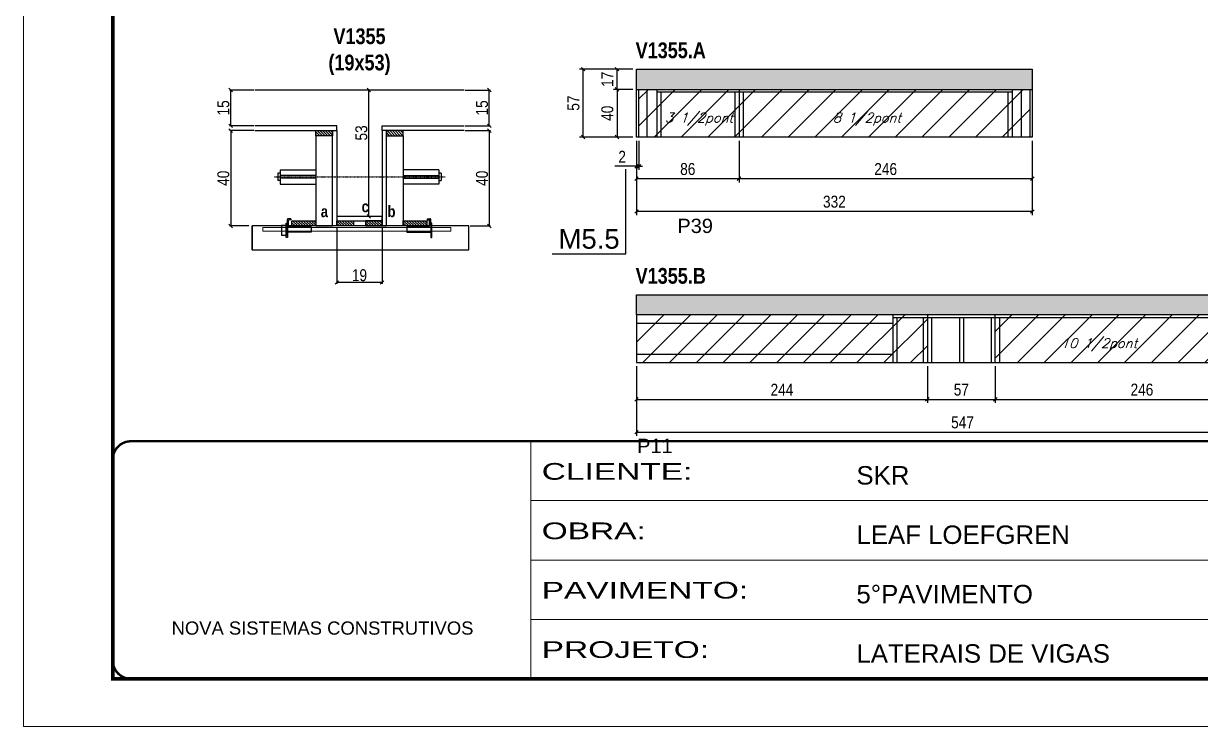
# Model space of a CAD drawing. Extents: x 3309 to 10384, y -2522 to 14608.
# Drawn here: x 8078 to 9065, y 3221 to 3810 of the extents above; entities that cross this region are included whole.
import ezdxf

# ---------------------------------------------------------------- set-up
doc = ezdxf.new("R2010")
doc.units = 0
for name, pattern in [('CONTINUO', [0]), ('DASHED', [0.75, 0.5, -0.25]), ('HIDDEN', [0.375, 0.25, -0.125])]:
    doc.linetypes.add(name, pattern=pattern)
for name, color, linetype in [('5', 5, 'Continuous'), ('barrote', 251, 'Continuous'), ('COTA', 241, 'Continuous'), ('detalhes', 4, 'Continuous'), ('NOMENCLATURA', 7, 'Continuous'), ('Painéis', 200, 'Continuous'), ('presilha', 1, 'Continuous'), ('SARR_2.2x10', 60, 'Continuous'), ('SARR_2.2x7', 40, 'Continuous'), ('SARR_3.5x7', 81, 'Continuous'), ('TENSOR', 3, 'Continuous'), ('texto', 7, 'Continuous')]:
    doc.layers.add(name, color=color, linetype=linetype)
for name, color, linetype, lineweight in [('CONCRETO', 251, 'Continuous', 25), ('Folhas', 255, 'Continuous', 9), ('Hachura', 251, 'Continuous', 9), ('SARRAFO DE PRESSAO', 251, 'DASHED', 9), ('SCO-___-LAJ', 2, 'Continuous', 0)]:
    doc.layers.add(name, color=color, linetype=linetype, lineweight=lineweight)
doc.styles.add('ARIAL', font='arial.ttf')
doc.styles.add('COTA TECNICA', font='techl___.ttf', dxfattribs={"height": 10})
doc.styles.add('COTA TECNICA 2X', font='techl___.ttf', dxfattribs={"height": 10})
doc.styles.add('Romans', font='romans.shx')
doc.styles.get("Standard").update_dxf_attribs({"font": 'arial.ttf'})
doc.styles.add('TECNICA', font='techb___.ttf', dxfattribs={"height": 10})
doc.styles.add('Tecnologia', font='')
doc.styles.get('Tecnologia').set_extended_font_data('Forgotten Futurist')
doc.dimstyles.new('PAINEL', dxfattribs={"dimtxt": 10, "dimasz": 3, "dimexe": 3, "dimexo": 3, "dimgap": 3, "dimtad": 1, "dimdec": 1, "dimzin": 12, "dimdsep": 46, "dimtxsty": 'COTA TECNICA', "dimblk1": 'OBLIQUE', "dimblk2": 'OBLIQUE', "dimsah": 1, "dimcen": 0.9, "dimclrd": 4, "dimclre": 4, "dimclrt": 240, "dimadec": 1, "dimazin": 3, "dimtfac": 1, "dimtdec": 1, "dimtmove": 0, "dimatfit": 3, "dimfxl": 1, "dimtolj": 1, "dimtzin": 12, "dimarcsym": 0})
doc.dimstyles.new('SECAO', dxfattribs={"dimscale": 0.333333, "dimtxt": 5, "dimasz": 9, "dimexe": 3, "dimexo": 3, "dimgap": 3, "dimtad": 1, "dimdec": 1, "dimlfac": 0.5, "dimzin": 12, "dimdsep": 46, "dimtxsty": 'COTA TECNICA 2X', "dimblk1": 'OBLIQUE', "dimblk2": 'OBLIQUE', "dimsah": 1, "dimcen": 0.9, "dimclrd": 4, "dimclre": 4, "dimclrt": 240, "dimadec": 1, "dimazin": 3, "dimtfac": 1, "dimtdec": 1, "dimtmove": 0, "dimatfit": 3, "dimfxl": 1, "dimtolj": 1, "dimtzin": 12, "dimarcsym": 0})
pattern_1 = [(135, (41576.2108, -119871.6083), (-1.122532015, -1.122532015), [])]

# ---------------------------------------------------------------- blocks, each defined once
blk = doc.blocks.new('9999999999')
at = {"color": 30, "linetype": 'CONTINUO'}
for p, q in [((98564.56, 34230.21), (98564.56, 34429.45)), ((98564.56, 34379.64), (99583.98, 34379.64)), ((98564.56, 34329.83), (99487.98, 34329.83)), ((98564.56, 34280.02), (99487.98, 34280.02))]:
    blk.add_line(p, q, dxfattribs=at)
at = {"color": 30, "linetype": 'CONTINUO', "const_width": 2}
blk.add_lwpolyline([(99583.98, 34230.21), (99583.98, 34414.45, 0.414214), (99568.98, 34429.45), (98228.98, 34429.45, 0.414214), (98213.98, 34414.45), (98213.98, 34245.21, 0.414214), (98228.98, 34230.21), (99583.98, 34230.21)], format="xyb", dxfattribs=at)
at = {"layer": 'Folhas'}
blk.add_lwpolyline([(98138.98, 34190.21), (99623.98, 34190.21), (99623.98, 35240.21), (98138.98, 35240.21)], close=True, dxfattribs=at)
at = {"layer": 'Folhas', "color": 30, "const_width": 3}
blk.add_lwpolyline([(98213.98, 34230.21), (99583.98, 34230.21), (99583.98, 35200.21), (98213.98, 35200.21)], close=True, dxfattribs=at)
at = {"color": 7, "linetype": 'Continuous', "ltscale": 5, "style": 'ARIAL'}
for s, height, p in [('SKR', 15.483, (98837.68, 34393.13)), ('LEAF LOEFGREN', 15.4829, (98837.68, 34343.32)), ('5°PAVIMENTO', 15.4829, (98837.68, 34293.51)), ('NOVA SISTEMAS CONSTRUTIVOS', 11.0592, (98263.19, 34267.21)), ('LATERAIS DE VIGAS', 15.4829, (98837.68, 34243.7))]:
    blk.add_text(s, height=height, dxfattribs=at).set_placement(p)
at = {"layer": 'Folhas', "color": 7, "style": 'Tecnologia', "width": 1.5}
for s, p in [('CLIENTE:', (98573.65, 34397.17)), ('OBRA:', (98573.65, 34347.31)), ('PAVIMENTO:', (98573.65, 34297.5)), ('PROJETO:', (98573.65, 34247.69))]:
    blk.add_text(s, height=14, dxfattribs=at).set_placement(p)
blk = doc.blocks.new('_Oblique')
at = {"color": 0, "linetype": 'ByBlock', "lineweight": -2}
blk.add_line((-0.5, -0.5), (0.5, 0.5), dxfattribs=at)
blk = doc.blocks.new('*D1294')
at = {"layer": 'COTA', "color": 4, "lineweight": -2, "transparency": 16777216}
for p, q in [((8340.67, 3639.56), (8340.67, 3592.09)), ((8378.67, 3639.56), (8378.67, 3592.09)), ((8378.67, 3593.09), (8340.67, 3593.09))]:
    blk.add_line(p, q, dxfattribs=at)
at = {"layer": 'Defpoints', "color": 0, "transparency": 16777216}
for p in [(8340.67, 3640.56), (8378.67, 3640.56), (8340.67, 3593.09)]:
    blk.add_point(p, dxfattribs=at)
at = {"layer": 'COTA', "color": 4, "lineweight": -2, "transparency": 16777216, "xscale": 3, "yscale": 3, "zscale": 3, "rotation": 180}
blk.add_blockref('_Oblique', (8340.67, 3593.09), dxfattribs=at)
at = {"layer": 'COTA', "color": 4, "lineweight": -2, "transparency": 16777216, "xscale": 3, "yscale": 3, "zscale": 3}
blk.add_blockref('_Oblique', (8378.67, 3593.09), dxfattribs=at)
at = {"layer": 'COTA', "color": 240, "transparency": 16777216, "insert": (8359.67, 3599.18), "char_height": 10, "attachment_point": 5, "style": 'COTA TECNICA 2X'}
blk.add_mtext('\\A1;19', dxfattribs=at)
blk = doc.blocks.new('PRESILHA METÁLICA 1')
at = {"layer": 'presilha'}
for p, q in [((6, 15.5), (7.5, 15.5)), ((6, -2.5), (6, 15.5)), ((7.5, 10.6), (7.5, 19.9)), ((7.5, 15.5), (7.5, -2.5)), ((12, 21), (8.6, 21)), ((9, 11.6), (9, 18.9)), ((12, 19.5), (9.6, 19.5)), ((12, 21), (12, 19.5)), ((0, 13), (6, 13)), ((0, 13), (0, 0)), ((6, 0), (0, 0)), ((6, 13), (6, 0)), ((37.5, 4.1), (7.5, 4.1)), ((37.5, 11), (9.6, 11)), ((37.5, 11), (37.5, 4.1)), ((7.5, -2.5), (6, -2.5))]:
    blk.add_line(p, q, dxfattribs=at)
for centre, radius, start, end in [((8.6, 19.9), 1.14, 90, 180), ((9.6, 18.9), 0.57, 90, 180), ((9.6, 11.6), 0.57, 180, 270)]:
    blk.add_arc(centre, radius, start, end, dxfattribs=at)
blk = doc.blocks.new('PRESILHA METÁLICA 2')
at = {"layer": 'presilha'}
for p, q in [((-5.2, 23.5), (-5.2, 22)), ((-5.2, 23.5), (-1.9, 23.5)), ((-5.2, 22), (-2.8, 22)), ((-2.2, 14.1), (-2.2, 21.4)), ((0.8, 18), (-0.8, 18)), ((-0.8, 18), (-0.8, 0)), ((-0.8, 14.6), (-0.8, 22.4)), ((0.8, 0), (0.8, 18)), ((-30.8, 13.5), (-30.8, 6.6)), ((-30.8, 13.5), (-2.8, 13.5)), ((-30.8, 6.6), (-0.8, 6.6)), ((-0.8, 0), (0.8, 0))]:
    blk.add_line(p, q, dxfattribs=at)
for centre, radius, start, end in [((-2.8, 21.4), 0.57, 0, 90), ((-1.9, 22.4), 1.14, 0, 90), ((-2.8, 14.1), 0.57, 270, 0)]:
    blk.add_arc(centre, radius, start, end, dxfattribs=at)
blk = doc.blocks.new('*D1295')
at = {"layer": 'COTA', "color": 4, "lineweight": -2, "transparency": 16777216}
for p, q in [((8270.97, 3720.56), (8250.63, 3720.56)), ((8251.63, 3720.56), (8251.63, 3640.56)), ((8266.86, 3640.56), (8250.63, 3640.56))]:
    blk.add_line(p, q, dxfattribs=at)
at = {"layer": 'Defpoints', "color": 0, "transparency": 16777216}
for p in [(8271.97, 3720.56), (8251.63, 3640.56), (8267.86, 3640.56)]:
    blk.add_point(p, dxfattribs=at)
at = {"layer": 'COTA', "color": 4, "lineweight": -2, "transparency": 16777216, "xscale": 3, "yscale": 3, "zscale": 3}
for p, rotation in [((8251.63, 3720.56), 90), ((8251.63, 3640.56), 270)]:
    blk.add_blockref('_Oblique', p, dxfattribs=dict(at, rotation=rotation))
at = {"layer": 'COTA', "color": 240, "transparency": 16777216, "insert": (8245.52, 3680.56), "char_height": 10, "attachment_point": 5, "rotation": 90, "style": 'COTA TECNICA 2X'}
blk.add_mtext('\\A1;40', dxfattribs=at)
blk = doc.blocks.new('*D1296')
at = {"layer": 'COTA', "color": 4, "lineweight": -2, "transparency": 16777216}
for p, q in [((8448.37, 3720.56), (8469.59, 3720.56)), ((8468.59, 3720.56), (8468.59, 3640.56)), ((8452.49, 3640.56), (8469.59, 3640.56))]:
    blk.add_line(p, q, dxfattribs=at)
at = {"layer": 'Defpoints', "color": 0, "transparency": 16777216}
for p in [(8447.37, 3720.56), (8451.49, 3640.56), (8468.59, 3640.56)]:
    blk.add_point(p, dxfattribs=at)
at = {"layer": 'COTA', "color": 4, "lineweight": -2, "transparency": 16777216, "xscale": 3, "yscale": 3, "zscale": 3}
for p, rotation in [((8468.59, 3720.56), 90), ((8468.59, 3640.56), 270)]:
    blk.add_blockref('_Oblique', p, dxfattribs=dict(at, rotation=rotation))
at = {"layer": 'COTA', "color": 240, "transparency": 16777216, "insert": (8462.49, 3680.56), "char_height": 10, "attachment_point": 5, "rotation": 90, "style": 'COTA TECNICA 2X'}
blk.add_mtext('\\A1;40', dxfattribs=at)
blk = doc.blocks.new('*D1297')
at = {"layer": 'COTA', "color": 4, "lineweight": -2, "transparency": 16777216}
for p, q in [((8377.67, 3754.56), (8366.5, 3754.56)), ((8367.5, 3648.56), (8367.5, 3754.56)), ((8377.67, 3648.56), (8366.5, 3648.56))]:
    blk.add_line(p, q, dxfattribs=at)
at = {"layer": 'Defpoints', "color": 0, "transparency": 16777216}
for p in [(8367.5, 3754.56), (8378.67, 3754.56), (8378.67, 3648.56)]:
    blk.add_point(p, dxfattribs=at)
at = {"layer": 'COTA', "color": 4, "lineweight": -2, "transparency": 16777216, "xscale": 3, "yscale": 3, "zscale": 3}
for p, rotation in [((8367.5, 3754.56), 90), ((8367.5, 3648.56), 270)]:
    blk.add_blockref('_Oblique', p, dxfattribs=dict(at, rotation=rotation))
at = {"layer": 'COTA', "color": 240, "transparency": 16777216, "insert": (8361.28, 3718.56), "char_height": 10, "attachment_point": 5, "rotation": 90, "style": 'COTA TECNICA 2X'}
blk.add_mtext('\\A1;53', dxfattribs=at)
blk = doc.blocks.new('*D1298')
at = {"layer": 'COTA', "color": 4, "lineweight": -2, "transparency": 16777216}
for p, q in [((8448.37, 3754.56), (8469.59, 3754.56)), ((8468.59, 3724.56), (8468.59, 3754.56)), ((8448.37, 3724.56), (8469.59, 3724.56))]:
    blk.add_line(p, q, dxfattribs=at)
at = {"layer": 'Defpoints', "color": 0, "transparency": 16777216}
for p in [(8447.37, 3754.56), (8468.59, 3754.56), (8447.37, 3724.56)]:
    blk.add_point(p, dxfattribs=at)
at = {"layer": 'COTA', "color": 4, "lineweight": -2, "transparency": 16777216, "xscale": 3, "yscale": 3, "zscale": 3}
for p, rotation in [((8468.59, 3754.56), 90), ((8468.59, 3724.56), 270)]:
    blk.add_blockref('_Oblique', p, dxfattribs=dict(at, rotation=rotation))
at = {"layer": 'COTA', "color": 240, "transparency": 16777216, "insert": (8462.48, 3739.56), "char_height": 10, "attachment_point": 5, "rotation": 90, "style": 'COTA TECNICA 2X'}
blk.add_mtext('\\A1;15', dxfattribs=at)
blk = doc.blocks.new('*D1299')
at = {"layer": 'COTA', "color": 4, "lineweight": -2, "transparency": 16777216}
for p, q in [((8270.97, 3754.56), (8250.63, 3754.56)), ((8251.63, 3724.56), (8251.63, 3754.56)), ((8270.97, 3724.56), (8250.63, 3724.56))]:
    blk.add_line(p, q, dxfattribs=at)
at = {"layer": 'Defpoints', "color": 0, "transparency": 16777216}
for p in [(8251.63, 3754.56), (8271.97, 3754.56), (8271.97, 3724.56)]:
    blk.add_point(p, dxfattribs=at)
at = {"layer": 'COTA', "color": 4, "lineweight": -2, "transparency": 16777216, "xscale": 3, "yscale": 3, "zscale": 3}
for p, rotation in [((8251.63, 3754.56), 90), ((8251.63, 3724.56), 270)]:
    blk.add_blockref('_Oblique', p, dxfattribs=dict(at, rotation=rotation))
at = {"layer": 'COTA', "color": 240, "transparency": 16777216, "insert": (8245.52, 3739.56), "char_height": 10, "attachment_point": 5, "rotation": 90, "style": 'COTA TECNICA 2X'}
blk.add_mtext('\\A1;15', dxfattribs=at)
blk = doc.blocks.new('*D1301')
at = {"layer": 'COTA', "color": 4, "lineweight": -2, "transparency": 16777216}
for p, q in [((8592.08, 3712.06), (8592.08, 3649.63)), ((8924.08, 3712.06), (8924.08, 3649.63)), ((8924.08, 3652.63), (8592.08, 3652.63))]:
    blk.add_line(p, q, dxfattribs=at)
at = {"layer": 'Defpoints', "color": 0, "transparency": 16777216}
for p in [(8592.08, 3715.06), (8924.08, 3715.06), (8592.08, 3652.63)]:
    blk.add_point(p, dxfattribs=at)
at = {"layer": 'COTA', "color": 4, "lineweight": -2, "transparency": 16777216, "xscale": 3, "yscale": 3, "zscale": 3, "rotation": 180}
blk.add_blockref('_Oblique', (8592.08, 3652.63), dxfattribs=at)
at = {"layer": 'COTA', "color": 4, "lineweight": -2, "transparency": 16777216, "xscale": 3, "yscale": 3, "zscale": 3}
blk.add_blockref('_Oblique', (8924.08, 3652.63), dxfattribs=at)
at = {"layer": 'COTA', "color": 240, "transparency": 16777216, "insert": (8758.08, 3660.85), "char_height": 10, "attachment_point": 5, "style": 'COTA TECNICA'}
blk.add_mtext('\\A1;332', dxfattribs=at)
blk = doc.blocks.new('*D1302')
at = {"layer": 'COTA', "color": 4, "lineweight": -2, "transparency": 16777216}
for p, q in [((8592.08, 3712.06), (8592.08, 3687.56)), ((8594.08, 3712.06), (8594.08, 3687.56)), ((8592.08, 3690.56), (8573.97, 3690.56)), ((8594.08, 3690.56), (8592.08, 3690.56)), ((8594.08, 3690.56), (8597.08, 3690.56))]:
    blk.add_line(p, q, dxfattribs=at)
at = {"layer": 'Defpoints', "color": 0, "transparency": 16777216}
for p in [(8592.08, 3715.06), (8594.08, 3715.06), (8592.08, 3690.56)]:
    blk.add_point(p, dxfattribs=at)
at = {"layer": 'COTA', "color": 4, "lineweight": -2, "transparency": 16777216, "xscale": 3, "yscale": 3, "zscale": 3}
blk.add_blockref('_Oblique', (8592.08, 3690.56), dxfattribs=at)
at = {"layer": 'COTA', "color": 4, "lineweight": -2, "transparency": 16777216, "xscale": 3, "yscale": 3, "zscale": 3, "rotation": 180}
blk.add_blockref('_Oblique', (8594.08, 3690.56), dxfattribs=at)
at = {"layer": 'COTA', "color": 240, "transparency": 16777216, "insert": (8580.03, 3698.56), "char_height": 10, "attachment_point": 5, "style": 'COTA TECNICA'}
blk.add_mtext('\\A1;2', dxfattribs=at)
blk = doc.blocks.new('*D1303')
at = {"layer": 'COTA', "color": 4, "lineweight": -2, "transparency": 16777216}
for p, q in [((8678.08, 3712.06), (8678.08, 3677.11)), ((8924.08, 3712.06), (8924.08, 3677.11)), ((8924.08, 3680.11), (8678.08, 3680.11))]:
    blk.add_line(p, q, dxfattribs=at)
at = {"layer": 'Defpoints', "color": 0, "transparency": 16777216}
for p in [(8678.08, 3715.06), (8924.08, 3715.06), (8678.08, 3680.11)]:
    blk.add_point(p, dxfattribs=at)
at = {"layer": 'COTA', "color": 4, "lineweight": -2, "transparency": 16777216, "xscale": 3, "yscale": 3, "zscale": 3, "rotation": 180}
blk.add_blockref('_Oblique', (8678.08, 3680.11), dxfattribs=at)
at = {"layer": 'COTA', "color": 4, "lineweight": -2, "transparency": 16777216, "xscale": 3, "yscale": 3, "zscale": 3}
blk.add_blockref('_Oblique', (8924.08, 3680.11), dxfattribs=at)
at = {"layer": 'COTA', "color": 240, "transparency": 16777216, "insert": (8801.08, 3688.21), "char_height": 10, "attachment_point": 5, "style": 'COTA TECNICA'}
blk.add_mtext('\\A1;246', dxfattribs=at)
blk = doc.blocks.new('*D1304')
at = {"layer": 'COTA', "color": 4, "lineweight": -2, "transparency": 16777216}
for p, q in [((8592.08, 3712.06), (8592.08, 3677.11)), ((8678.08, 3712.06), (8678.08, 3677.11)), ((8678.08, 3680.11), (8592.08, 3680.11))]:
    blk.add_line(p, q, dxfattribs=at)
at = {"layer": 'Defpoints', "color": 0, "transparency": 16777216}
for p in [(8592.08, 3715.06), (8678.08, 3715.06), (8592.08, 3680.11)]:
    blk.add_point(p, dxfattribs=at)
at = {"layer": 'COTA', "color": 4, "lineweight": -2, "transparency": 16777216, "xscale": 3, "yscale": 3, "zscale": 3, "rotation": 180}
blk.add_blockref('_Oblique', (8592.08, 3680.11), dxfattribs=at)
at = {"layer": 'COTA', "color": 4, "lineweight": -2, "transparency": 16777216, "xscale": 3, "yscale": 3, "zscale": 3}
blk.add_blockref('_Oblique', (8678.08, 3680.11), dxfattribs=at)
at = {"layer": 'COTA', "color": 240, "transparency": 16777216, "insert": (8635.08, 3688.23), "char_height": 10, "attachment_point": 5, "style": 'COTA TECNICA'}
blk.add_mtext('\\A1;86', dxfattribs=at)
blk = doc.blocks.new('*D1300')
at = {"layer": 'COTA', "color": 4, "lineweight": -2, "transparency": 16777216}
for p, q in [((8589.08, 3755.06), (8572.76, 3755.06)), ((8575.76, 3755.06), (8575.76, 3715.06)), ((8589.08, 3715.06), (8572.76, 3715.06))]:
    blk.add_line(p, q, dxfattribs=at)
at = {"layer": 'Defpoints', "color": 0, "transparency": 16777216}
for p in [(8592.08, 3755.06, 0), (8575.76, 3715.06), (8592.08, 3715.06, 0)]:
    blk.add_point(p, dxfattribs=at)
at = {"layer": 'COTA', "color": 4, "lineweight": -2, "transparency": 16777216, "xscale": 3, "yscale": 3, "zscale": 3}
for p, rotation in [((8575.76, 3755.06), 90), ((8575.76, 3715.06), 270)]:
    blk.add_blockref('_Oblique', p, dxfattribs=dict(at, rotation=rotation))
at = {"layer": 'COTA', "color": 240, "transparency": 16777216, "insert": (8567.66, 3735.06), "char_height": 10, "attachment_point": 5, "rotation": 90, "style": 'COTA TECNICA'}
blk.add_mtext('\\A1;40', dxfattribs=at)
blk = doc.blocks.new('*D1305')
at = {"layer": 'COTA', "color": 4, "lineweight": -2, "transparency": 16777216}
for p, q in [((8589.08, 3772.06), (8572.76, 3772.06)), ((8575.76, 3755.06), (8575.76, 3772.06)), ((8589.08, 3755.06), (8572.76, 3755.06))]:
    blk.add_line(p, q, dxfattribs=at)
at = {"layer": 'Defpoints', "color": 0, "transparency": 16777216}
for p in [(8575.76, 3772.06), (8592.08, 3772.06, 0), (8592.08, 3755.06, 0)]:
    blk.add_point(p, dxfattribs=at)
at = {"layer": 'COTA', "color": 4, "lineweight": -2, "transparency": 16777216, "xscale": 3, "yscale": 3, "zscale": 3}
for p, rotation in [((8575.76, 3772.06), 90), ((8575.76, 3755.06), 270)]:
    blk.add_blockref('_Oblique', p, dxfattribs=dict(at, rotation=rotation))
at = {"layer": 'COTA', "color": 240, "transparency": 16777216, "insert": (8567.69, 3763.56), "char_height": 10, "attachment_point": 5, "rotation": 90, "style": 'COTA TECNICA'}
blk.add_mtext('\\A1;17', dxfattribs=at)
blk = doc.blocks.new('*D1306')
at = {"layer": 'COTA', "color": 4, "lineweight": -2, "transparency": 16777216}
for p, q in [((8589.08, 3772.06), (8544.32, 3772.06)), ((8547.32, 3715.06), (8547.32, 3772.06)), ((8589.08, 3715.06), (8544.32, 3715.06))]:
    blk.add_line(p, q, dxfattribs=at)
at = {"layer": 'Defpoints', "color": 0, "transparency": 16777216}
for p in [(8547.32, 3772.06), (8592.08, 3772.06, 0), (8592.08, 3715.06, 0)]:
    blk.add_point(p, dxfattribs=at)
at = {"layer": 'COTA', "color": 4, "lineweight": -2, "transparency": 16777216, "xscale": 3, "yscale": 3, "zscale": 3}
for p, rotation in [((8547.32, 3772.06), 90), ((8547.32, 3715.06), 270)]:
    blk.add_blockref('_Oblique', p, dxfattribs=dict(at, rotation=rotation))
at = {"layer": 'COTA', "color": 240, "transparency": 16777216, "insert": (8539.21, 3743.56), "char_height": 10, "attachment_point": 5, "rotation": 90, "style": 'COTA TECNICA'}
blk.add_mtext('\\A1;57', dxfattribs=at)
blk = doc.blocks.new('*D1310')
at = {"layer": 'COTA', "color": 4, "lineweight": -2, "transparency": 16777216}
for p, q in [((8592.08, 3522.89), (8592.08, 3464.59)), ((9139.08, 3522.89), (9139.08, 3464.59)), ((8592.08, 3467.59), (9139.08, 3467.59))]:
    blk.add_line(p, q, dxfattribs=at)
at = {"layer": 'Defpoints', "color": 0, "transparency": 16777216}
for p in [(8592.08, 3525.89), (9139.08, 3525.89), (9139.08, 3467.59)]:
    blk.add_point(p, dxfattribs=at)
at = {"layer": 'COTA', "color": 4, "lineweight": -2, "transparency": 16777216, "xscale": 3, "yscale": 3, "zscale": 3, "rotation": 180}
blk.add_blockref('_Oblique', (8592.08, 3467.59), dxfattribs=at)
at = {"layer": 'COTA', "color": 4, "lineweight": -2, "transparency": 16777216, "xscale": 3, "yscale": 3, "zscale": 3}
blk.add_blockref('_Oblique', (9139.08, 3467.59), dxfattribs=at)
at = {"layer": 'COTA', "color": 240, "transparency": 16777216, "insert": (8865.58, 3475.7), "char_height": 10, "attachment_point": 5, "style": 'COTA TECNICA'}
blk.add_mtext('\\A1;547', dxfattribs=at)
blk = doc.blocks.new('*D1311')
at = {"layer": 'COTA', "color": 4, "lineweight": -2, "transparency": 16777216}
for p, q in [((8592.08, 3522.89), (8592.08, 3492.07)), ((8836.08, 3522.89), (8836.08, 3492.07)), ((8592.08, 3495.07), (8836.08, 3495.07))]:
    blk.add_line(p, q, dxfattribs=at)
at = {"layer": 'Defpoints', "color": 0, "transparency": 16777216}
for p in [(8592.08, 3525.89), (8836.08, 3525.89), (8836.08, 3495.07)]:
    blk.add_point(p, dxfattribs=at)
at = {"layer": 'COTA', "color": 4, "lineweight": -2, "transparency": 16777216, "xscale": 3, "yscale": 3, "zscale": 3, "rotation": 180}
blk.add_blockref('_Oblique', (8592.08, 3495.07), dxfattribs=at)
at = {"layer": 'COTA', "color": 4, "lineweight": -2, "transparency": 16777216, "xscale": 3, "yscale": 3, "zscale": 3}
blk.add_blockref('_Oblique', (8836.08, 3495.07), dxfattribs=at)
at = {"layer": 'COTA', "color": 240, "transparency": 16777216, "insert": (8714.08, 3503.14), "char_height": 10, "attachment_point": 5, "style": 'COTA TECNICA'}
blk.add_mtext('\\A1;244', dxfattribs=at)
blk = doc.blocks.new('*D1312')
at = {"layer": 'COTA', "color": 4, "lineweight": -2, "transparency": 16777216}
for p, q in [((8836.08, 3522.89), (8836.08, 3492.07)), ((8893.08, 3522.89), (8893.08, 3492.07)), ((8836.08, 3495.07), (8893.08, 3495.07))]:
    blk.add_line(p, q, dxfattribs=at)
at = {"layer": 'Defpoints', "color": 0, "transparency": 16777216}
for p in [(8836.08, 3525.89), (8893.08, 3525.89), (8893.08, 3495.07)]:
    blk.add_point(p, dxfattribs=at)
at = {"layer": 'COTA', "color": 4, "lineweight": -2, "transparency": 16777216, "xscale": 3, "yscale": 3, "zscale": 3, "rotation": 180}
blk.add_blockref('_Oblique', (8836.08, 3495.07), dxfattribs=at)
at = {"layer": 'COTA', "color": 4, "lineweight": -2, "transparency": 16777216, "xscale": 3, "yscale": 3, "zscale": 3}
blk.add_blockref('_Oblique', (8893.08, 3495.07), dxfattribs=at)
at = {"layer": 'COTA', "color": 240, "transparency": 16777216, "insert": (8864.58, 3503.18), "char_height": 10, "attachment_point": 5, "style": 'COTA TECNICA'}
blk.add_mtext('\\A1;57', dxfattribs=at)
blk = doc.blocks.new('*D1313')
at = {"layer": 'COTA', "color": 4, "lineweight": -2, "transparency": 16777216}
for p, q in [((8893.08, 3522.89), (8893.08, 3492.07)), ((9139.08, 3522.89), (9139.08, 3492.07)), ((8893.08, 3495.07), (9139.08, 3495.07))]:
    blk.add_line(p, q, dxfattribs=at)
at = {"layer": 'Defpoints', "color": 0, "transparency": 16777216}
for p in [(8893.08, 3525.89), (9139.08, 3525.89), (9139.08, 3495.07)]:
    blk.add_point(p, dxfattribs=at)
at = {"layer": 'COTA', "color": 4, "lineweight": -2, "transparency": 16777216, "xscale": 3, "yscale": 3, "zscale": 3, "rotation": 180}
blk.add_blockref('_Oblique', (8893.08, 3495.07), dxfattribs=at)
at = {"layer": 'COTA', "color": 4, "lineweight": -2, "transparency": 16777216, "xscale": 3, "yscale": 3, "zscale": 3}
blk.add_blockref('_Oblique', (9139.08, 3495.07), dxfattribs=at)
at = {"layer": 'COTA', "color": 240, "transparency": 16777216, "insert": (9016.08, 3503.17), "char_height": 10, "attachment_point": 5, "style": 'COTA TECNICA'}
blk.add_mtext('\\A1;246', dxfattribs=at)

msp = doc.modelspace()

# ---------------------------------------------------------------- hatches: boundary and pattern name
at = {"layer": 'COTA'}
h = msp.add_hatch(dxfattribs=at)
h.set_pattern_fill('AR-CONC', color=256, scale=0.03)
h.set_pattern_definition([(50, (4768.5, 752.14), (5.46554, -0.4781726), [0.5715, -6.2865]), (355, (4768.5, 752.14), (-1.0573026, 5.7317054), [0.4572, -5.0292175]), (100.45144, (4768.9555, 752.1), (4.4082374, 5.2535326), [0.4857, -5.3427073]), (46.1842, (4768.5, 753.664), (8.132371, -1.26127), [0.85725, -9.42975]), (96.63556, (4769.178, 753.559), (7.122124, 7.422784), [0.728551, -8.014068]), (351.18415, (4768.5, 753.664), (7.122124, 7.422784), [0.685799, -7.543792]), (21, (4769.262, 753.283), (4.5484317, -3.067956), [0.5715, -6.2865]), (326, (4769.262, 753.283), (1.854061, 5.525639), [0.4572, -5.0292]), (71.45144, (4769.641, 753.0273), (6.4024926, 2.457683), [0.4857, -5.342698]), (37.5, (4768.5, 752.14), (0.0926581, 2.5366512), [0, -4.96824, 0, -5.1054, 0, -5.04825]), (7.5, (4768.5, 752.14), (2.0045899, 3.0054172), [0, -2.91084, 0, -4.85394, 0, -1.92405]), (327.5, (4766.8007, 752.14), (4.06771786, -0.1718623), [0, -1.905, 0, -5.9436, 0, -7.8867]), (317.5, (4766.0387, 752.14), (4.4438754, 0.7627947), [0, -2.4765, 0, -3.94716, 0, -5.6007])])
h.paths.add_polyline_path([(8592.08, 3772.06), (8592.08, 3755.06), (8924.08, 3755.06), (8924.08, 3772.06)])
h = msp.add_hatch(dxfattribs=at)
h.set_pattern_fill('AR-CONC', color=256, scale=0.03)
h.set_pattern_definition([(50, (4766.5124, -1194.411), (5.46554, -0.4781726), [0.5715, -6.2865]), (355, (4766.5124, -1194.411), (-1.0573026, 5.7317054), [0.4572, -5.0292175]), (100.451445, (4766.968, -1194.451), (4.4082374, 5.2535326), [0.4857003, -5.3427073]), (46.1842, (4766.5124, -1192.887), (8.132371, -1.26127), [0.85725, -9.42975]), (96.63556, (4767.19, -1192.992), (7.122124, 7.422784), [0.728551, -8.014068]), (351.18415, (4766.512, -1192.887), (7.122124, 7.422784), [0.685799, -7.543792]), (21, (4767.2744, -1193.268), (4.5484317, -3.067956), [0.5715, -6.2865]), (326, (4767.2744, -1193.268), (1.854061, 5.525639), [0.4572, -5.0292]), (71.451445, (4767.6534, -1193.524), (6.4024926, 2.457683), [0.4857003, -5.342698]), (37.5, (4766.5124, -1194.4111), (0.0926581, 2.53665117), [0, -4.96824, 0, -5.1054, 0, -5.04825]), (7.5, (4766.5124, -1194.411), (2.0045899, 3.0054172), [0, -2.91084, 0, -4.85394, 0, -1.92405]), (327.5, (4764.8131, -1194.411), (4.06771786, -0.1718623), [0, -1.905, 0, -5.9436, 0, -7.8867]), (317.5, (4764.051, -1194.411), (4.4438754, 0.7627947), [0, -2.4765, 0, -3.94716, 0, -5.6007])])
h.paths.add_polyline_path([(8592.08, 3582.89), (8592.08, 3565.89), (9139.08, 3565.89), (9139.08, 3582.89)])
at = {"layer": 'Hachura', "linetype": 'ByBlock'}
h = msp.add_hatch(dxfattribs=at)
h.set_pattern_fill('ANSI31', color=256, scale=5)
h.set_pattern_definition([(45, (4768.5, 752.14), (-11.22532, 11.22532), [])])
h.paths.add_polyline_path([(8678.08, 3755.06), (8594.08, 3755.06), (8594.08, 3715.06), (8678.08, 3715.06)])
h.paths.add_polyline_path([(8922.08, 3755.06), (8678.08, 3755.06), (8678.08, 3715.06), (8922.08, 3715.06)])
h.paths.add_polyline_path([(8836.08, 3565.89), (8592.08, 3565.89), (8592.08, 3525.89), (8836.08, 3525.89)])
h.paths.add_polyline_path([(9137.08, 3565.89), (8893.08, 3565.89), (8893.08, 3525.89), (9137.08, 3525.89)])
at = {"layer": 'SARR_2.2x10'}
h = msp.add_hatch(dxfattribs=at)
h.set_pattern_fill('ANSI31', color=256, scale=0.5, angle=90)
h.set_pattern_definition([(135, (41496.6108, -119871.6083), (-1.122532015, -1.122532015), [])])
h.paths.add_polyline_path([(8303.07, 3644.96), (8303.07, 3640.56), (8323.07, 3640.56), (8323.07, 3644.96)])
h = msp.add_hatch(dxfattribs=at)
h.set_pattern_fill('ANSI31', color=256, scale=0.5, angle=90)
h.set_pattern_definition([(135, (41589.8108, -119871.6083), (-1.122532015, -1.122532015), [])])
h.paths.add_polyline_path([(8396.27, 3644.96), (8396.27, 3640.56), (8416.27, 3640.56), (8416.27, 3644.96)])
at = {"layer": 'SARR_2.2x7'}
h = msp.add_hatch(dxfattribs=at)
h.set_pattern_fill('ANSI31', color=256, scale=0.5, angle=90)
h.set_pattern_definition([(135, (41510.6108, -119796.0083), (-1.122532015, -1.122532015), [])])
h.paths.add_polyline_path([(8337.07, 3720.56), (8337.07, 3716.16), (8323.07, 3716.16), (8323.07, 3720.56)])
h = msp.add_hatch(dxfattribs=at)
h.set_pattern_fill('ANSI31', color=256, scale=0.5, angle=90)
h.set_pattern_definition([(135, (41490.6108, -119796.0083), (-1.122532015, -1.122532015), [])])
h.paths.add_polyline_path([(8382.27, 3720.56), (8382.27, 3716.16), (8396.27, 3716.16), (8396.27, 3720.56)])
h = msp.add_hatch(dxfattribs=at)
h.set_pattern_fill('ANSI31', color=256, scale=0.5, angle=90)
h.set_pattern_definition(pattern_1)
h.paths.add_polyline_path([(8354.67, 3640.56), (8354.67, 3644.96), (8340.67, 3644.96), (8340.67, 3640.56)])
h = msp.add_hatch(dxfattribs=at)
h.set_pattern_fill('ANSI31', color=256, scale=0.5, angle=90)
h.set_pattern_definition(pattern_1)
h.paths.add_polyline_path([(8364.67, 3644.96), (8364.67, 3640.56), (8378.67, 3640.56), (8378.67, 3644.96)])

# ---------------------------------------------------------------- linework, layer by layer
at = {"ltscale": 3}
for p, q in [((8291.07, 3684.73), (8291.07, 3678.73)), ((8293.07, 3684.73), (8291.07, 3684.73)), ((8293.07, 3687.73), (8293.07, 3675.73)), ((8293.07, 3687.73), (8323.07, 3687.73)), ((8323.07, 3682.73), (8293.07, 3682.73)), ((8426.27, 3687.73), (8396.27, 3687.73)), ((8396.27, 3682.73), (8426.27, 3682.73)), ((8426.27, 3687.73), (8426.27, 3675.73)), ((8428.27, 3684.73), (8426.27, 3684.73)), ((8428.27, 3684.73), (8428.27, 3678.73)), ((8293.07, 3678.73), (8291.07, 3678.73)), ((8323.07, 3680.73), (8293.07, 3680.73)), ((8293.07, 3675.73), (8323.07, 3675.73)), ((8396.27, 3680.73), (8426.27, 3680.73)), ((8426.27, 3675.73), (8396.27, 3675.73)), ((8426.27, 3678.73), (8428.27, 3678.73))]:
    msp.add_line(p, q, dxfattribs=at)
at = {"layer": 'barrote'}
msp.add_lwpolyline([(8269.62, 3620.56), (8451.53, 3620.56), (8451.53, 3640.56), (8269.62, 3640.56)], close=True, dxfattribs=at)
at = {"layer": 'CONCRETO', "linetype": 'Continuous'}
msp.add_line((8447.37, 3754.56), (8271.97, 3754.56), dxfattribs=at)
at = {"layer": 'COTA'}
for p, q in [((8592.08, 3755.06, 0), (8592.08, 3772.06, 0)), ((8592.08, 3772.06, 0), (8924.08, 3772.06, 0)), ((8924.08, 3772.06, 0), (8924.08, 3755.06, 0)), ((8592.08, 3565.89, 0), (8592.08, 3582.89, 0)), ((8592.08, 3582.89, 0), (9139.08, 3582.89, 0))]:
    msp.add_line(p, q, dxfattribs=at)
at = {"layer": 'detalhes', "color": 250}
msp.add_line((8269.62, 3620.56), (8269.62, 3640.56), dxfattribs=at)
at = {"layer": 'NOMENCLATURA', "linetype": 'Continuous'}
for p, q in [((8583.16, 3617.25, 0), (8583.16, 3688.04, 0)), ((8521.45, 3617.25, 0), (8583.16, 3617.25, 0))]:
    msp.add_line(p, q, dxfattribs=at)
at = {"layer": 'Painéis', "linetype": 'ByBlock'}
for p, q in [((8592.08, 3715.06, 0), (8592.08, 3755.06, 0)), ((8592.08, 3755.06, 0), (8924.08, 3755.06, 0)), ((8594.08, 3715.06, 0), (8594.08, 3755.06, 0)), ((8678.08, 3755.06, 0), (8678.08, 3715.06, 0)), ((8922.08, 3755.06, 0), (8922.08, 3715.06, 0)), ((8924.08, 3755.06, 0), (8924.08, 3715.06, 0)), ((8924.08, 3715.06, 0), (8592.08, 3715.06, 0)), ((9139.08, 3565.89, 0), (8592.08, 3565.89, 0)), ((8592.08, 3565.89, 0), (8592.08, 3525.89, 0)), ((8836.08, 3565.89, 0), (8836.08, 3525.89, 0)), ((8893.08, 3525.89, 0), (8893.08, 3565.89, 0)), ((8592.08, 3525.89, 0), (9139.08, 3525.89, 0))]:
    msp.add_line(p, q, dxfattribs=at)
at = {"layer": 'Painéis', "linetype": 'Continuous', "elevation": 0}
for points in [[(8271.97, 3720.56), (8340.67, 3720.56), (8340.67, 3724.56), (8271.97, 3724.56)], [(8447.37, 3720.56), (8378.67, 3720.56), (8378.67, 3724.56), (8447.37, 3724.56)]]:
    msp.add_lwpolyline(points, dxfattribs=at)
at = {"layer": 'Painéis', "linetype": 'Continuous'}
for points in [[(8337.07, 3640.56), (8337.07, 3720.56), (8340.67, 3720.56), (8340.67, 3640.56)], [(8382.27, 3640.56), (8382.27, 3720.56), (8378.67, 3720.56), (8378.67, 3640.56)], [(8378.67, 3648.56), (8340.67, 3648.56), (8340.67, 3644.96), (8378.67, 3644.96)]]:
    msp.add_lwpolyline(points, close=True, dxfattribs=at)
at = {"layer": 'SARR_2.2x10'}
for points in [[(8303.07, 3644.96), (8323.07, 3644.96), (8323.07, 3640.56), (8303.07, 3640.56)], [(8396.27, 3644.96), (8416.27, 3644.96), (8416.27, 3640.56), (8396.27, 3640.56)]]:
    msp.add_lwpolyline(points, close=True, dxfattribs=at)
at = {"layer": 'SARR_2.2x7', "linetype": 'Continuous'}
for p, q in [((8601.08, 3715.06, 0), (8601.08, 3755.06, 0)), ((8678.08, 3752.86, 0), (8609.08, 3752.86, 0)), ((8907.08, 3752.86, 0), (8678.08, 3752.86, 0)), ((8915.08, 3715.06, 0), (8915.08, 3755.06, 0)), ((8592.08, 3558.89, 0), (8807.08, 3558.89, 0)), ((8807.08, 3563.69, 0), (8836.08, 3563.69, 0)), ((8836.08, 3563.69, 0), (8893.08, 3563.69, 0)), ((8893.08, 3563.69, 0), (9122.08, 3563.69, 0)), ((8592.08, 3532.89, 0), (8807.08, 3532.89, 0))]:
    msp.add_line(p, q, dxfattribs=at)
at = {"layer": 'SARR_2.2x7', "elevation": 0}
for points in [[(8323.07, 3720.56), (8337.07, 3720.56), (8337.07, 3716.16), (8323.07, 3716.16)], [(8396.27, 3720.56), (8382.27, 3720.56), (8382.27, 3716.16), (8396.27, 3716.16)]]:
    msp.add_lwpolyline(points, close=True, dxfattribs=at)
at = {"layer": 'SARR_2.2x7'}
for points in [[(8340.67, 3644.96), (8354.67, 3644.96), (8354.67, 3640.56), (8340.67, 3640.56)], [(8378.67, 3644.96), (8364.67, 3644.96), (8364.67, 3640.56), (8378.67, 3640.56)]]:
    msp.add_lwpolyline(points, close=True, dxfattribs=at)
at = {"layer": 'SARR_3.5x7'}
for p, q in [((8609.08, 3755.06, 0), (8609.08, 3715.06, 0)), ((8612.58, 3752.86, 0), (8612.58, 3715.06, 0)), ((8674.58, 3752.86, 0), (8674.58, 3715.06, 0)), ((8681.58, 3752.86, 0), (8681.58, 3715.06, 0)), ((8903.58, 3752.86, 0), (8903.58, 3715.06, 0)), ((8907.08, 3755.06, 0), (8907.08, 3715.06, 0)), ((8807.08, 3565.89, 0), (8807.08, 3525.89, 0)), ((8810.58, 3563.69, 0), (8810.58, 3525.89, 0)), ((8832.58, 3563.69, 0), (8832.58, 3525.89, 0)), ((8839.58, 3563.69, 0), (8839.58, 3525.89, 0)), ((8862.98, 3563.69, 0), (8862.98, 3525.89, 0)), ((8866.48, 3563.69, 0), (8866.48, 3525.89, 0)), ((8889.58, 3563.69, 0), (8889.58, 3525.89, 0)), ((8896.58, 3563.69, 0), (8896.58, 3525.89, 0))]:
    msp.add_line(p, q, dxfattribs=at)
for points in [[(8337.07, 3716.16), (8323.07, 3716.16), (8323.07, 3640.56), (8337.07, 3640.56)], [(8382.27, 3716.16), (8396.27, 3716.16), (8396.27, 3640.56), (8382.27, 3640.56)]]:
    msp.add_lwpolyline(points, close=True, dxfattribs=at)
at = {"layer": 'SCO-___-LAJ', "color": 1}
msp.add_lwpolyline([(8278.62, 3639.23), (8436.45, 3639.23), (8436.45, 3636.03), (8278.62, 3636.03)], close=True, dxfattribs=at)
at = {"layer": 'TENSOR', "linetype": 'HIDDEN', "ltscale": 0.5}
msp.add_line((8288.07, 3681.73), (8431.58, 3681.73), dxfattribs=at)

# ---------------------------------------------------------------- block references
at = {"layer": 'presilha', "xscale": 0.6666666666666666, "yscale": 0.6666666666666666, "zscale": 0.6666666666666666}
for name, p in [('PRESILHA METÁLICA 1', (8294.2, 3632.59)), ('PRESILHA METÁLICA 2', (8419.95, 3630.93))]:
    msp.add_blockref(name, p, dxfattribs=at)
at = {"layer": 'SARRAFO DE PRESSAO', "color": 6, "linetype": 'ByBlock'}
msp.add_blockref('9999999999', (-90061.11, -30969.52), dxfattribs=at)

# ---------------------------------------------------------------- texts
at = {"layer": '5', "linetype": 'Continuous'}
for s, p in [('P39', (8626.36, 3634.62, 0)), ('P11', (8592.56, 3450.02, 0))]:
    msp.add_text(s, height=12, rotation=359.99996, dxfattribs=at).set_placement(p)
at = {"layer": 'detalhes', "style": 'TECNICA'}
for s, p in [('a', (8327.2, 3647.92)), ('c', (8361.49, 3652.03)), ('b', (8383.17, 3647.91))]:
    msp.add_text(s, height=9.6, dxfattribs=at).set_placement(p)
at = {"layer": 'NOMENCLATURA', "style": 'TECNICA'}
for s, p in [('V1355.A', (8591.36, 3781.25, 0)), ('V1355.B', (8591.36, 3592.08, 0))]:
    msp.add_text(s, height=13.2, dxfattribs=at).set_placement(p)
at = {"layer": 'NOMENCLATURA', "linetype": 'Continuous'}
msp.add_text('M5.5', height=16.5, dxfattribs=at).set_placement((8526.68, 3621.45, 0))
at = {"layer": 'NOMENCLATURA', "insert": (8359.71, 3806.26), "char_height": 13.2, "attachment_point": 2, "style": 'TECNICA'}
msp.add_mtext_dynamic_manual_height_columns('V1355\\P(19x53)', width=300.2766, gutter_width=1, heights=[0], dxfattribs=at)
at = {"layer": 'texto', "color": 2, "char_height": 8, "attachment_point": 5, "style": 'Romans'}
for s, insert in [('{\\Q19;\\C256;3 1/2pont}', (8644.58, 3730.06, 0)), ('{\\Q19;\\C256;8 1/2pont}', (8785.38, 3730.06, 0)), ('{\\Q19;\\C256;10 1/2pont}', (8980.08, 3540.89, 0))]:
    msp.add_mtext(s, dxfattribs=dict(at, insert=insert))

# ---------------------------------------------------------------- dimensions: what is measured, and where the dimension line sits
at = {"layer": 'COTA'}
for base, p1, p2, angle, dimstyle, picture, middle in [((8547.32, 3772.06), (8592.08, 3715.06, 0), (8592.08, 3772.06, 0), 90, 'PAINEL', '*D1306', (8539.21, 3743.56)), ((8575.76, 3772.06), (8592.08, 3755.06, 0), (8592.08, 3772.06, 0), 90, 'PAINEL', '*D1305', (8567.69, 3763.56)), ((8251.63, 3754.56), (8271.97, 3724.56), (8271.97, 3754.56), 90, 'SECAO', '*D1299', (8245.52, 3739.56)), ((8468.59, 3754.56), (8447.37, 3724.56), (8447.37, 3754.56), 90, 'SECAO', '*D1298', (8462.48, 3739.56)), ((8575.76, 3715.06), (8592.08, 3755.06, 0), (8592.08, 3715.06, 0), 90, 'PAINEL', '*D1300', (8567.66, 3735.06)), ((8251.63, 3640.56, 0), (8271.97, 3720.56), (8267.86, 3640.56, 0), 90, 'SECAO', '*D1295', (8245.52, 3680.56, 0)), ((8468.59, 3640.56, 0), (8447.37, 3720.56), (8451.49, 3640.56, 0), 90, 'SECAO', '*D1296', (8462.49, 3680.56, 0)), ((8678.08, 3680.11, 0), (8924.08, 3715.06, 0), (8678.08, 3715.06, 0), 180, 'PAINEL', '*D1303', (8801.08, 3688.21, 0)), ((9139.08, 3467.59, 0), (8592.08, 3525.89, 0), (9139.08, 3525.89, 0), 180, 'PAINEL', '*D1310', (8865.58, 3475.7, 0))]:
    dim = msp.add_linear_dim(base=base, p1=p1, p2=p2, angle=angle, dimstyle=dimstyle, dxfattribs=at)
    dim.commit()
    dim.dimension.update_dxf_attribs({"geometry": picture, "text_midpoint": middle})
for base, p1, p2, angle, picture, middle in [((8367.5, 3754.56), (8378.67, 3648.56), (8378.67, 3754.56), 90, '*D1297', (8367.5, 3718.56)), ((8340.67, 3593.09), (8378.67, 3640.56), (8340.67, 3640.56), 180, '*D1294', (8359.67, 3593.09))]:
    dim = msp.add_linear_dim(base=base, p1=p1, p2=p2, angle=angle, dimstyle='SECAO', dxfattribs=at)
    dim.commit()
    dim.dimension.update_dxf_attribs({"geometry": picture, "text_midpoint": middle, "dimtype": 160})
for base, p1, p2, picture, middle in [((8592.08, 3690.56, 0), (8594.08, 3715.06, 0), (8592.08, 3715.06, 0), '*D1302', (8580.03, 3698.56, 0)), ((8592.08, 3652.63, 0), (8924.08, 3715.06, 0), (8592.08, 3715.06, 0), '*D1301', (8758.08, 3660.85, 0)), ((8836.08, 3495.07, 0), (8592.08, 3525.89, 0), (8836.08, 3525.89, 0), '*D1311', (8714.08, 3503.14, 0)), ((8893.08, 3495.07, 0), (8836.08, 3525.89, 0), (8893.08, 3525.89, 0), '*D1312', (8864.58, 3503.18, 0))]:
    dim = msp.add_linear_dim(base=base, p1=p1, p2=p2, dimstyle='PAINEL', dxfattribs=at)
    dim.commit()
    dim.dimension.update_dxf_attribs({"geometry": picture, "text_midpoint": middle})
dim = msp.add_linear_dim(base=(8592.08, 3680.11, 0), p1=(8678.08, 3715.06, 0), p2=(8592.08, 3715.06, 0), angle=180, dimstyle='PAINEL', override={"dimtmove": 1}, dxfattribs=at)
dim.commit()
dim.dimension.update_dxf_attribs({"geometry": '*D1304', "text_midpoint": (8635.08, 3688.23, 0)})
dim = msp.add_linear_dim(base=(9139.08, 3495.07, 0), p1=(8893.08, 3525.89, 0), p2=(9139.08, 3525.89, 0), dimstyle='PAINEL', override={"dimtmove": 1}, dxfattribs=at)
dim.commit()
dim.dimension.update_dxf_attribs({"geometry": '*D1313', "text_midpoint": (9016.08, 3503.17, 0)})

doc.saveas('drawing.dxf')
